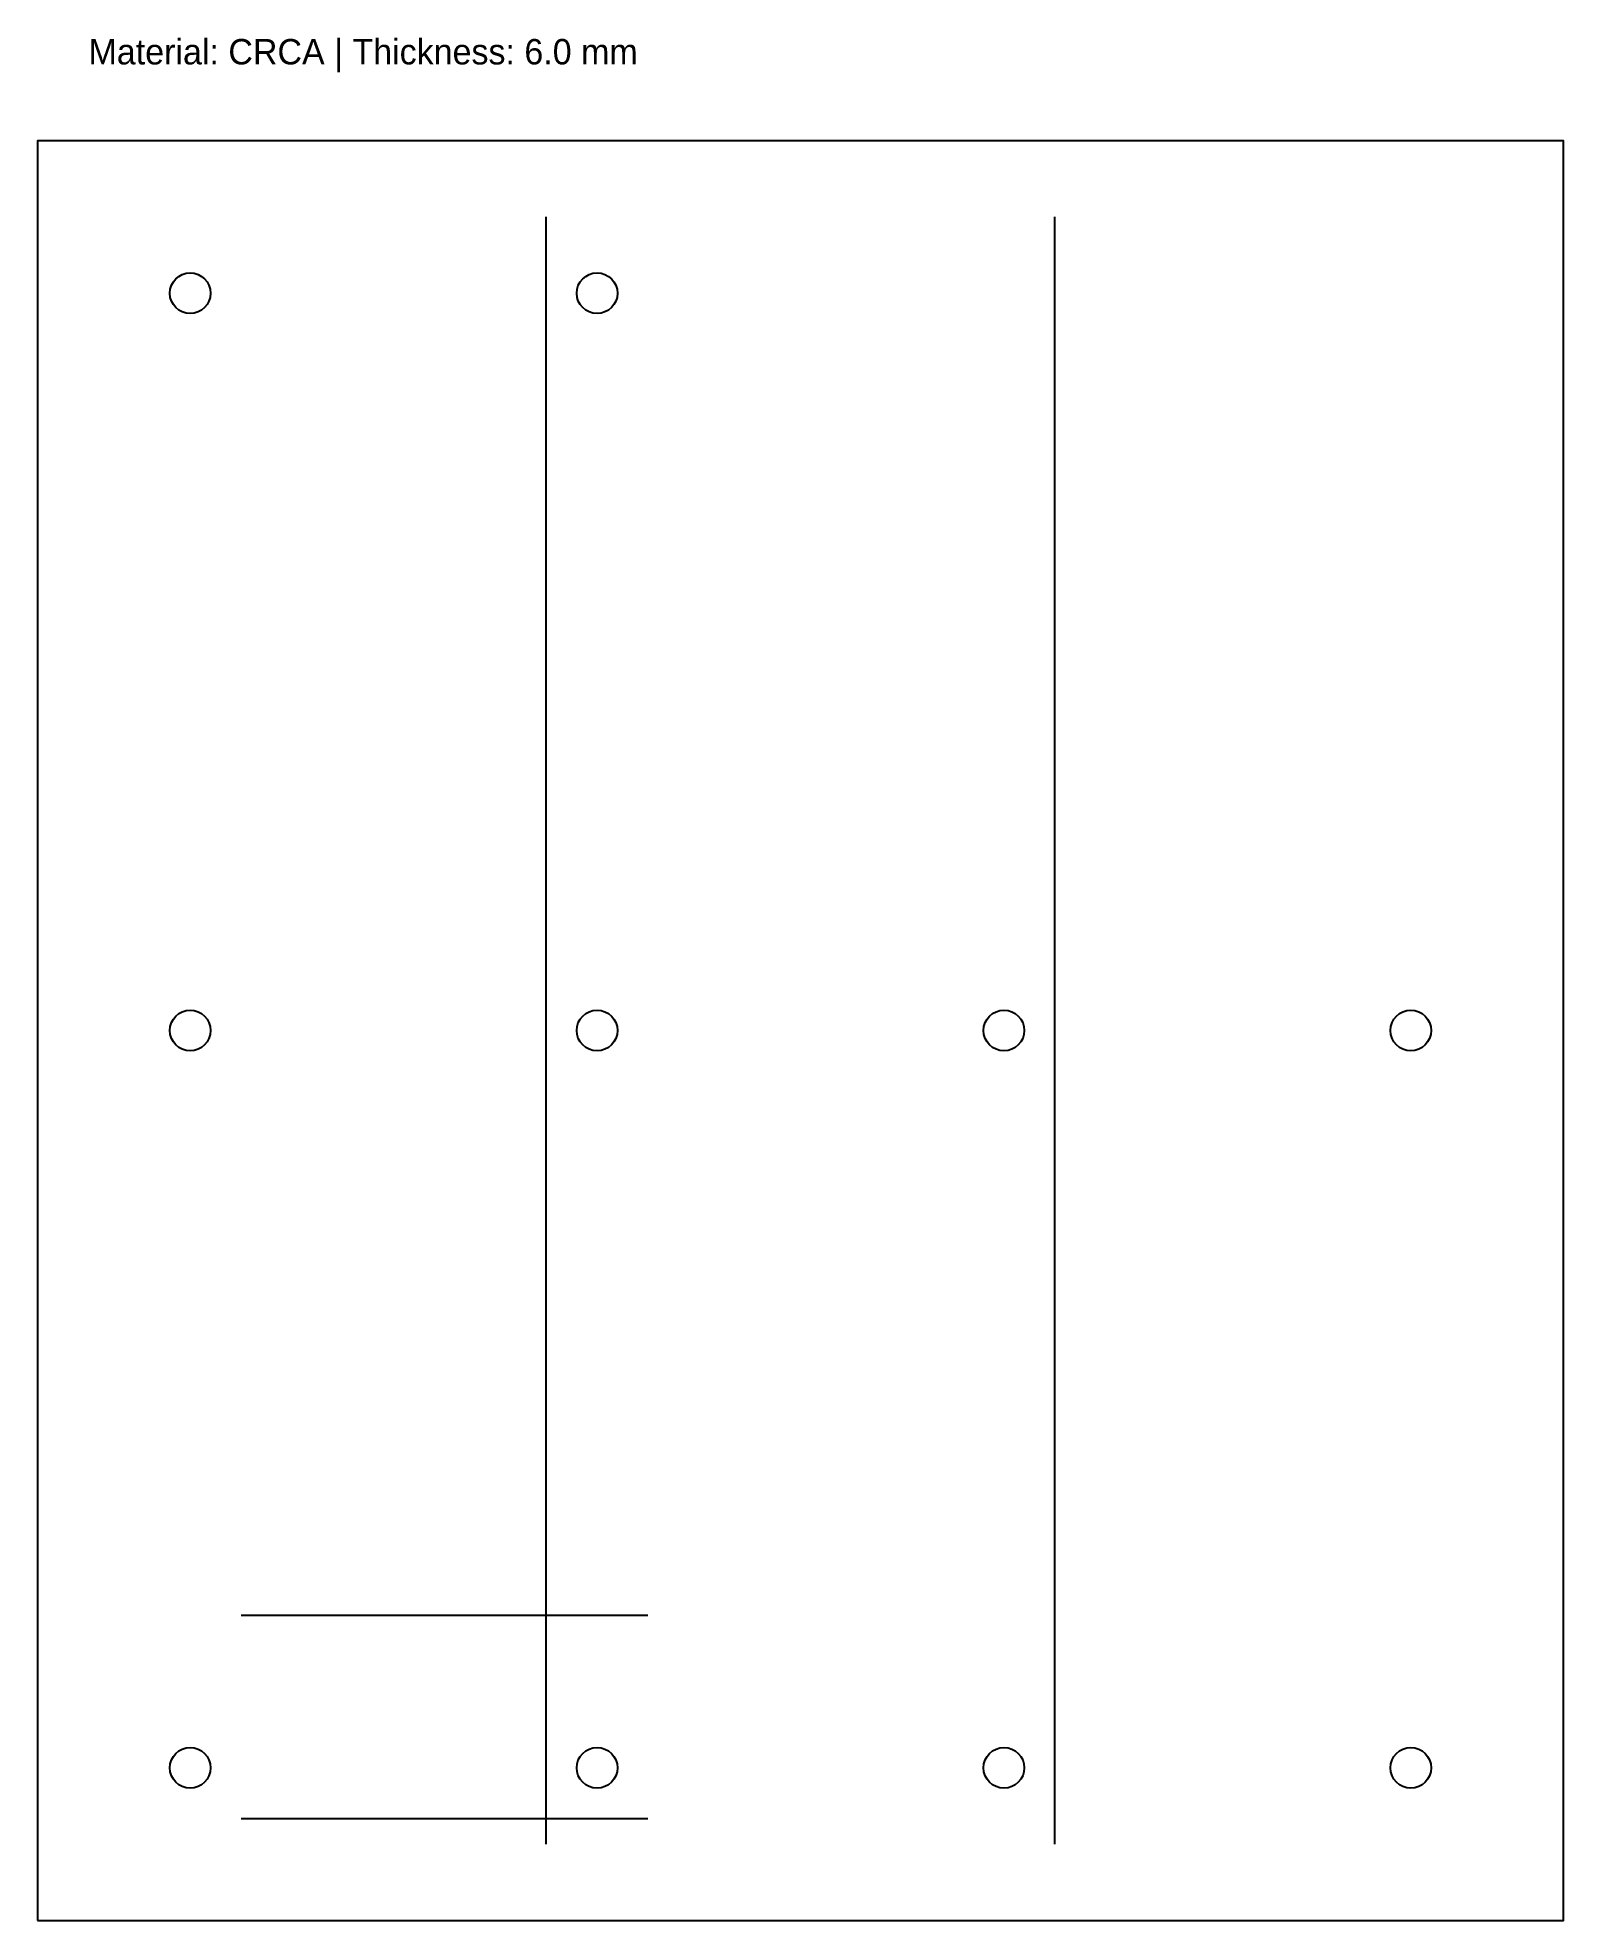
# Model space of a CAD drawing. Header units: metres. Extents: x 0 to 300, y 0 to 370.
import ezdxf

# ---------------------------------------------------------------- set-up
doc = ezdxf.new("R2010")
doc.units = ezdxf.units.M

msp = doc.modelspace()

# ---------------------------------------------------------------- linework, layer by layer
at = {"linetype": 'CONTINUOUS'}
for p, q in [((40, 60), (120, 60)), ((40, 20), (120, 20))]:
    msp.add_line(p, q, dxfattribs=at)
msp.add_lwpolyline([(0, 0), (300, 0), (300, 350), (0, 350)], close=True)
for centre in [(30, 320), (110, 320), (30, 175), (110, 175), (190, 175), (270, 175), (30, 30), (110, 30), (190, 30), (270, 30)]:
    msp.add_circle(centre, 4)
at = {"layer": 'CONTINUOUS'}
for p, q in [((100, 15), (100, 335)), ((200, 15), (200, 335))]:
    msp.add_line(p, q, dxfattribs=at)

# ---------------------------------------------------------------- texts
at = {"layer": 'NOTES'}
msp.add_text('Material: CRCA | Thickness: 6.0 mm', height=5, dxfattribs=at).set_placement((10, 365))

doc.saveas('drawing.dxf')
